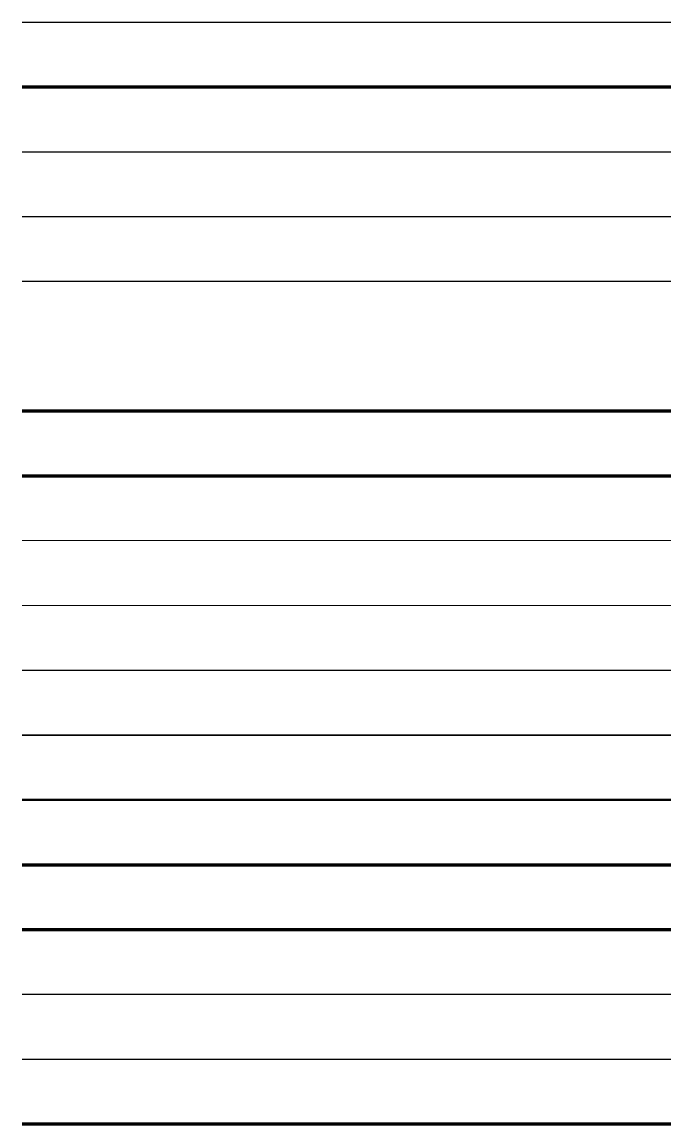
# Model space of a CAD drawing. Header units: millimetres. Extents: x 0 to 10, y -17 to 0.
import ezdxf

# ---------------------------------------------------------------- set-up
doc = ezdxf.new("R2010")
doc.units = ezdxf.units.MM
doc.layers.add('0.70 mm', color=7, linetype='Continuous', lineweight=70)
for name, color, linetype in [('Default (-3)', 7, 'Continuous'), ('Invalid (-5)', 7, 'Continuous'), ('No lineweight', 7, 'Continuous'), ('Too thick (300)', 7, 'Continuous')]:
    doc.layers.add(name, color=color, linetype=linetype)

msp = doc.modelspace()

# ---------------------------------------------------------------- linework, layer by layer
at = {"layer": '0.70 mm'}
for p, q in [((0, -1), (10, -1)), ((0, -6), (10, -6)), ((0, -7), (10, -7)), ((0, -17), (10, -17))]:
    msp.add_line(p, q, dxfattribs=at)
at = {"layer": '0.70 mm', "lineweight": 0}
msp.add_line((0, -8), (10, -8), dxfattribs=at)
at = {"layer": '0.70 mm', "lineweight": 13}
msp.add_line((0, -9), (10, -9), dxfattribs=at)
at = {"layer": '0.70 mm', "lineweight": 25}
msp.add_line((0, -10), (10, -10), dxfattribs=at)
at = {"layer": '0.70 mm', "lineweight": 35}
msp.add_line((0, -11), (10, -11), dxfattribs=at)
at = {"layer": '0.70 mm', "lineweight": 50}
msp.add_line((0, -12), (10, -12), dxfattribs=at)
at = {"layer": '0.70 mm', "lineweight": 100}
msp.add_line((0, -13), (10, -13), dxfattribs=at)
at = {"layer": '0.70 mm', "lineweight": 211}
msp.add_line((0, -14), (10, -14), dxfattribs=at)
at = {"layer": '0.70 mm', "lineweight": -3}
msp.add_line((0, -15), (10, -15), dxfattribs=at)
at = {"layer": '0.70 mm', "lineweight": -2}
msp.add_line((0, -16), (10, -16), dxfattribs=at)
at = {"layer": 'Default (-3)'}
msp.add_line((0, -2), (10, -2), dxfattribs=at)
at = {"layer": 'Invalid (-5)'}
msp.add_line((0, -4), (10, -4), dxfattribs=at)
at = {"layer": 'No lineweight'}
msp.add_line((0, 0), (10, 0), dxfattribs=at)
at = {"layer": 'Too thick (300)'}
msp.add_line((0, -3), (10, -3), dxfattribs=at)

doc.saveas('drawing.dxf')
